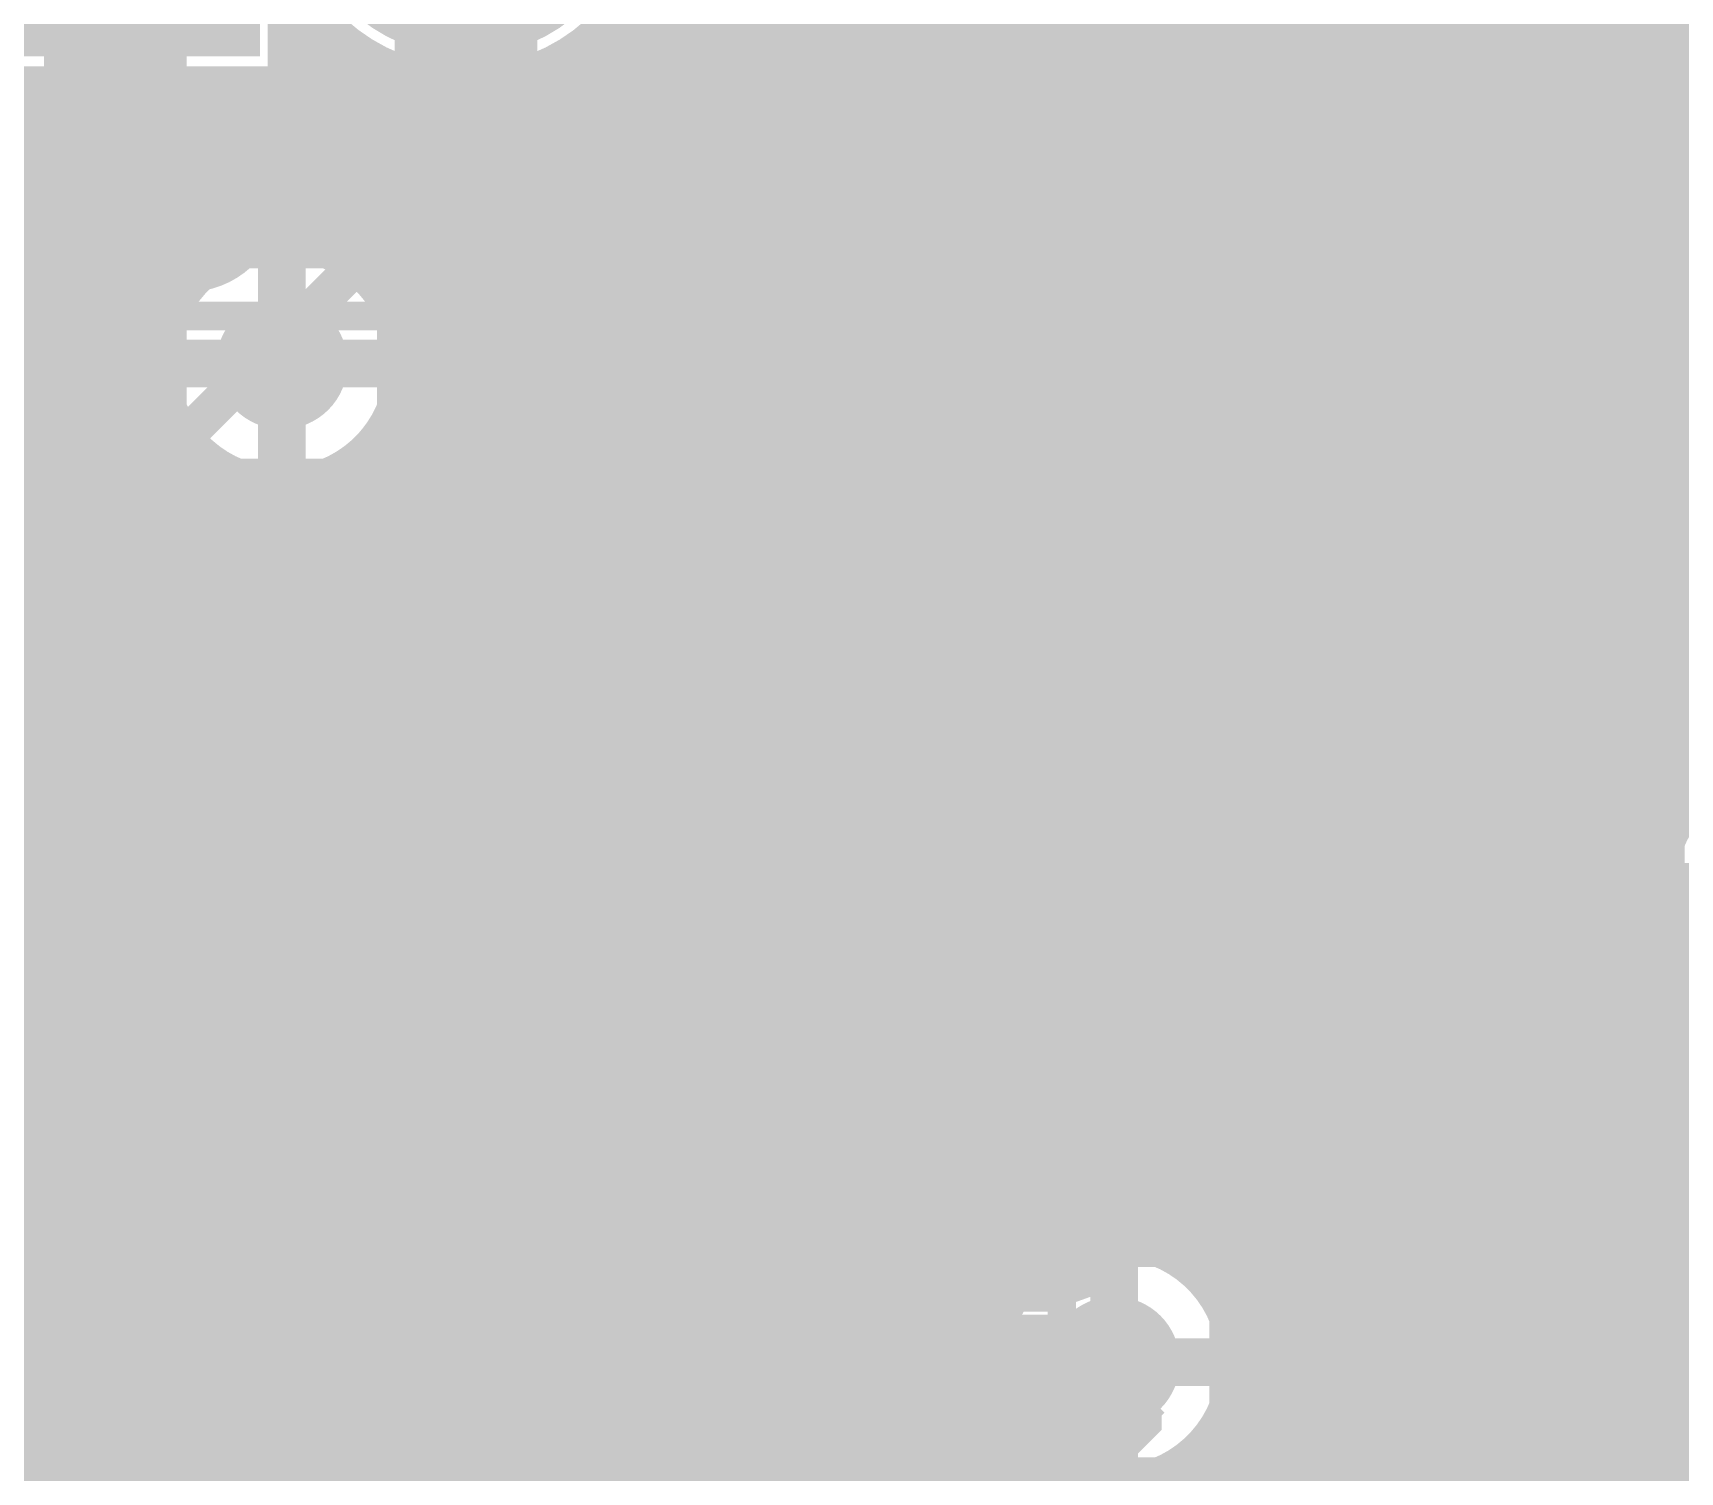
# Model space of a CAD drawing. Extents: x -7 to 100, y -42 to 30.
# Drawn here: x 75.25 to 84.05, y 18.21 to 25.9 of the extents above; entities that cross this region are included whole.
import ezdxf

# ---------------------------------------------------------------- set-up
doc = ezdxf.new("R2010")
doc.units = 0
doc.header["$MEASUREMENT"] = 0
doc.layers.get('0').update_dxf_attribs({"linetype": 'CONTINUOUS'})
for name, color, linetype in [('22-315-0_BOT', 7, 'CONTINUOUS'), ('22-315-0_DRD', 7, 'CONTINUOUS'), ('22-315-0_GND', 6, 'CONTINUOUS'), ('22-315-0_IN1', 4, 'CONTINUOUS'), ('22-315-0_SMB', 3, 'CONTINUOUS'), ('22-315-0_SMT', 5, 'CONTINUOUS'), ('22-315-0_SPB', 10, 'CONTINUOUS'), ('22-315-0_SPT', 14, 'CONTINUOUS'), ('22-315-0_SSB', 9, 'CONTINUOUS'), ('22-315-0_SST', 12, 'CONTINUOUS'), ('22-315-0_TOP', 11, 'CONTINUOUS'), ('THRUHOLE_TAP', 15, 'CONTINUOUS')]:
    doc.layers.add(name, color=color, linetype=linetype)

# ---------------------------------------------------------------- blocks, each defined once
blk = doc.blocks.new('RECTANGLE_2')
blk.add_solid([(0.63627, 0.51308), (0.63627, -0.51308), (-0.63627, 0.51308), (-0.63627, -0.51308)])
blk = doc.blocks.new('RECTANGLE_8')
blk.add_solid([(0.4826, 0.4064), (0.4826, -0.4064), (-0.4826, 0.4064), (-0.4826, -0.4064)])
blk = doc.blocks.new('ROUND_56')
at = {"const_width": 0.35052}
blk.add_lwpolyline([(-0.17526, 0, 1), (0.17526, 0, 1)], format="xyb", close=True, dxfattribs=at)
blk = doc.blocks.new('RECTANGLE_12')
blk.add_solid([(0.635, 0.508), (0.635, -0.508), (-0.635, 0.508), (-0.635, -0.508)])
blk = doc.blocks.new('ROUND_65')
at = {"const_width": 0.35052}
blk.add_lwpolyline([(-0.17526, 0, 1), (0.17526, 0, 1)], format="xyb", close=True, dxfattribs=at)
blk = doc.blocks.new('ROUND_67')
at = {"const_width": 0.89916}
blk.add_lwpolyline([(-0.44958, 0, 1), (0.44958, 0, 1)], format="xyb", close=True, dxfattribs=at)
blk = doc.blocks.new('SQUARE_71')
blk.add_solid([(0.89916, 0.89916), (0.89916, -0.89916), (-0.89916, 0.89916), (-0.89916, -0.89916)])
blk = doc.blocks.new('ROUND_80')
at = {"const_width": 0.0635}
blk.add_lwpolyline([(-0.03175, 0, 1), (0.03175, 0, 1)], format="xyb", close=True, dxfattribs=at)
blk = doc.blocks.new('ROUND_81')
at = {"const_width": 0.0635}
blk.add_lwpolyline([(-0.03175, 0, 1), (0.03175, 0, 1)], format="xyb", close=True, dxfattribs=at)
blk = doc.blocks.new('ROUND_62')
at = {"const_width": 0.35052}
blk.add_lwpolyline([(-0.17526, 0, 1), (0.17526, 0, 1)], format="xyb", close=True, dxfattribs=at)
blk = doc.blocks.new('RECTANGLE_4')
blk.add_solid([(1.6002, 0.8001), (1.6002, -0.8001), (-1.6002, 0.8001), (-1.6002, -0.8001)])
blk = doc.blocks.new('RECTANGLE_18')
blk.add_solid([(1.14935, 1.5494), (1.14935, -1.5494), (-1.14935, 1.5494), (-1.14935, -1.5494)])
blk = doc.blocks.new('RECTANGLE_32')
blk.add_solid([(0.8636, 0.6985), (0.8636, -0.6985), (-0.8636, 0.6985), (-0.8636, -0.6985)])
blk = doc.blocks.new('ROUND_83')
at = {"const_width": 0.10033}
blk.add_lwpolyline([(-0.050164, 0, 1), (0.050164, 0, 1)], format="xyb", close=True, dxfattribs=at)

msp = doc.modelspace()

# ---------------------------------------------------------------- linework, layer by layer
at = {"layer": '22-315-0_BOT'}
for points, const_width in [([(84.963, 25.781), (82.042, 25.781), (79.883, 27.94), (73.66, 27.94)], 0.2032), ([(74.93, 24.2062), (75.692, 24.9682), (75.692, 26.543), (75.565, 26.67)], 0.762), ([(76.581, 24.13), (76.581, 24.257), (77.216, 24.892), (88.646, 24.892), (93.091, 20.447), (93.091, 8.763), (92.456, 8.128), (92.329, 8.128)], 0.2032), ([(77.38364, 24.4856), (77.2287, 24.33066)], 0.254), ([(78.2828, 24.4856), (77.38364, 24.4856)], 0.254), ([(77.47, 24.4856), (77.47, 23.6982)], 0.254), ([(77.6986, 24.4856), (77.6986, 23.6982)], 0.254), ([(77.9272, 24.4856), (77.9272, 19.4564)], 0.254), ([(78.1558, 24.4856), (78.1558, 19.4564)], 0.254), ([(78.2828, 24.4856), (78.2828, 23.0378)], 0.254), ([(80.2132, 24.4856), (80.2132, 23.9776)], 0.254), ([(80.2132, 24.4856), (80.2132, 23.9776)], 0.254), ([(84.38388, 24.4856), (80.2132, 24.4856)], 0.254), ([(80.4418, 24.4856), (80.4418, 23.9776)], 0.254), ([(80.6704, 24.4856), (80.6704, 23.9776)], 0.254), ([(80.899, 24.4856), (80.899, 23.9776)], 0.254), ([(81.1276, 24.4856), (81.1276, 24.3078)], 0.254), ([(81.3562, 24.4856), (81.3562, 24.3078)], 0.254), ([(81.5848, 24.4856), (81.5848, 24.3078)], 0.254), ([(81.8134, 24.4856), (81.8134, 24.3078)], 0.254), ([(82.042, 24.4856), (82.042, 24.3078)], 0.254), ([(82.2706, 24.4856), (82.2706, 24.3078)], 0.254), ([(82.4992, 24.4856), (82.4992, 24.3078)], 0.254), ([(82.7278, 24.4856), (82.7278, 23.33244)], 0.254), ([(82.9564, 24.4856), (82.9564, 23.10384)], 0.254), ([(83.185, 24.4856), (83.185, 22.82444)], 0.254), ([(83.4136, 24.4856), (83.4136, 22.01164)], 0.254), ([(83.6422, 24.4856), (83.6422, 22.24024)], 0.254), ([(83.8708, 24.4856), (83.8708, 22.46884)], 0.254), ([(84.0994, 24.4856), (84.0994, 22.69744)], 0.254), ([(77.2414, 24.34336), (77.2414, 24.29002)], 0.254), ([(78.2828, 24.384), (77.28204, 24.384)], 0.254), ([(84.33308, 24.384), (80.2132, 24.384)], 0.254), ([(82.7278, 24.3078), (81.1022, 24.3078)], 0.254), ([(81.1022, 24.3078), (81.1022, 23.9776)], 0.254), ([(82.7278, 24.3078), (82.7278, 23.33244)], 0.254), ([(78.2828, 24.1554), (77.25918, 24.1554)], 0.254), ([(81.1022, 24.1554), (80.2132, 24.1554)], 0.254), ([(84.28228, 24.1554), (82.7278, 24.1554)], 0.254), ([(84.074, 6.858), (83.312, 7.62), (83.312, 8.382), (82.423, 9.271), (82.423, 12.7), (81.407, 13.716), (81.407, 14.859), (82.677, 16.129), (82.677, 20.701), (84.963, 22.987), (84.963, 24.13)], 0.2032), ([(81.1022, 23.9776), (80.2132, 23.9776)], 0.254), ([(78.2828, 23.9268), (77.2287, 23.9268)], 0.254), ([(77.2414, 23.96744), (77.2414, 23.6982)], 0.254), ([(84.31276, 23.9268), (82.7278, 23.9268)], 0.254), ([(79.248, 23.876), (79.5528, 23.5712), (81.915, 23.5712)], 0.2032), ([(78.2828, 23.6982), (77.10678, 23.6982)], 0.254), ([(77.9272, 23.6982), (77.10678, 23.6982)], 0.254), ([(77.9272, 23.6982), (77.9272, 22.0218)], 0.254), ([(84.43722, 23.6982), (82.7278, 23.6982)], 0.254), ([(58.039, 12.827), (58.42, 12.446), (63.373, 12.446), (65.151, 14.224), (69.85, 14.224), (70.485, 14.859), (77.47, 14.859), (78.613, 13.716), (79.629, 13.716), (82.296, 16.383), (82.296, 20.955), (82.804, 21.463), (82.804, 22.6822), (81.915, 23.5712)], 0.2032), ([(78.2828, 23.4696), (77.9272, 23.4696)], 0.254), ([(84.5566, 23.4696), (82.7278, 23.4696)], 0.254), ([(82.7278, 23.33244), (83.09102, 22.96922)], 0.254), ([(78.2828, 23.241), (77.9272, 23.241)], 0.254), ([(84.5566, 23.241), (82.81924, 23.241)], 0.254), ([(76.962, 22.86), (76.8858, 22.7838), (74.93, 22.7838)], 0.762), ([(81.1022, 23.1648), (80.2132, 23.1648)], 0.254), ([(80.2132, 23.1648), (80.2132, 19.82724)], 0.254), ([(80.2132, 23.1648), (80.2132, 23.0378)], 0.254), ([(80.4418, 23.1648), (80.4418, 19.95678)], 0.254), ([(80.6704, 23.1648), (80.6704, 19.9644)], 0.254), ([(80.899, 23.1648), (80.899, 19.9644)], 0.254), ([(81.1022, 23.1648), (81.1022, 22.8854)], 0.254), ([(84.5566, 23.15464), (83.2104, 21.80844)], 0.254), ([(74.93, 22.7838), (74.93, 19.7612)], 0.762), ([(81.1022, 23.0124), (77.9272, 23.0124)], 0.254), ([(80.2132, 23.0378), (78.2828, 23.0378)], 0.254), ([(78.3844, 23.0378), (78.3844, 22.6822)], 0.254), ([(78.613, 23.0378), (78.613, 22.6822)], 0.254), ([(78.8416, 23.0378), (78.8416, 22.6822)], 0.254), ([(79.0702, 23.0378), (79.0702, 22.6822)], 0.254), ([(79.2988, 23.0378), (79.2988, 22.6822)], 0.254), ([(79.5274, 23.0378), (79.5274, 22.6822)], 0.254), ([(79.756, 23.0378), (79.756, 22.6822)], 0.254), ([(79.9846, 23.0378), (79.9846, 22.6822)], 0.254), ([(84.41436, 23.0124), (83.04784, 23.0124)], 0.254), ([(81.1022, 22.8854), (81.1022, 22.8346)], 0.254), ([(81.1022, 22.8346), (81.1022, 21.4122)], 0.254), ([(81.1022, 22.7838), (77.9272, 22.7838)], 0.254), ([(84.18576, 22.7838), (83.1977, 22.7838)], 0.254), ([(78.2828, 22.6822), (78.2828, 21.0058)], 0.254), ([(80.2132, 22.6822), (78.2828, 22.6822)], 0.254), ([(79.248, 22.6822), (79.248, 21.844)], 0.254), ([(80.2132, 22.6822), (80.2132, 21.0058)], 0.254), ([(83.2104, 22.6822), (83.2104, 21.80844)], 0.254), ([(78.2828, 22.5552), (77.9272, 22.5552)], 0.254), ([(81.1022, 22.5552), (80.2132, 22.5552)], 0.254), ([(83.95716, 22.5552), (83.2104, 22.5552)], 0.254), ([(78.2828, 22.3266), (77.9272, 22.3266)], 0.254), ([(81.1022, 22.3266), (80.2132, 22.3266)], 0.254), ([(83.72856, 22.3266), (83.2104, 22.3266)], 0.254), ([(81.1022, 22.1488), (81.915, 22.1488)], 0.254), ([(81.915, 21.4122), (81.915, 22.1488)], 0.254), ([(75.6158, 22.0472), (75.6158, 20.4978)], 0.254), ([(75.7428, 22.0472), (75.6158, 22.0472)], 0.254), ([(75.6412, 22.0472), (75.6412, 20.4978)], 0.254), ([(75.7428, 22.098), (75.7428, 22.0472)], 0.254), ([(75.9968, 22.098), (75.7428, 22.098)], 0.254), ([(75.9968, 22.098), (75.7428, 22.098)], 0.254), ([(75.8698, 22.098), (75.8698, 19.4564)], 0.254), ([(75.9968, 22.098), (75.9968, 22.0218)], 0.254), ([(78.2828, 22.098), (77.9272, 22.098)], 0.254), ([(79.248, 21.844), (79.248, 21.971), (79.375, 22.098), (81.8642, 22.098), (81.915, 22.1488)], 0.2032), ([(81.1022, 22.098), (80.2132, 22.098)], 0.254), ([(83.49996, 22.098), (83.2104, 22.098)], 0.254), ([(77.9272, 22.0218), (75.9968, 22.0218)], 0.254), ([(76.0984, 22.0218), (76.0984, 20.4978)], 0.254), ([(76.327, 22.0218), (76.327, 20.4978)], 0.254), ([(76.5556, 22.0218), (76.5556, 20.4978)], 0.254), ([(76.7842, 22.0218), (76.7842, 20.4978)], 0.254), ([(77.0128, 22.0218), (77.0128, 20.4978)], 0.254), ([(77.2414, 22.0218), (77.2414, 20.4978)], 0.254), ([(77.47, 22.0218), (77.47, 20.4978)], 0.254), ([(77.6986, 22.0218), (77.6986, 19.4564)], 0.254), ([(75.565, 17.272), (75.692, 17.272), (75.946, 17.526), (81.28, 17.526), (81.915, 18.161), (81.915, 19.177), (81.534, 19.558), (80.518, 19.558), (80.01, 19.05), (74.295, 19.05), (71.374, 21.971)], 0.2032), ([(78.2828, 21.8694), (75.6158, 21.8694)], 0.254), ([(81.1022, 21.8694), (80.2132, 21.8694)], 0.254), ([(83.27136, 21.8694), (83.2104, 21.8694)], 0.254), ([(76.835, 19.7612), (76.835, 20.32), (78.359, 21.844), (79.248, 21.844)], 0.2032), ([(78.2828, 21.844), (79.248, 21.844)], 0.254), ([(80.2132, 21.844), (79.248, 21.844)], 0.254), ([(79.248, 21.0058), (79.248, 21.844)], 0.254), ([(78.2828, 21.6408), (75.6158, 21.6408)], 0.254), ([(81.1022, 21.6408), (80.2132, 21.6408)], 0.254), ([(84.582, 21.336), (83.82, 20.574), (83.82, 18.796)], 0.762), ([(78.2828, 21.4122), (75.6158, 21.4122)], 0.254), ([(82.17916, 21.4122), (80.2132, 21.4122)], 0.254), ([(82.17916, 21.4122), (81.1022, 21.4122)], 0.254), ([(81.1276, 21.4122), (81.1276, 19.9644)], 0.254), ([(81.3562, 21.4122), (81.3562, 19.9644)], 0.254), ([(81.5848, 21.4122), (81.5848, 19.96186)], 0.254), ([(81.8134, 21.4122), (81.8134, 19.85264)], 0.254), ([(82.17916, 21.4122), (82.01152, 21.2471)], 0.254), ([(82.042, 21.4122), (82.042, 21.27504)], 0.254), ([(78.2828, 21.1836), (75.6158, 21.1836)], 0.254), ([(81.96072, 21.1836), (80.2132, 21.1836)], 0.254), ([(80.2132, 21.0058), (78.2828, 21.0058)], 0.254), ([(78.3844, 21.0058), (78.3844, 19.4564)], 0.254), ([(78.613, 21.0058), (78.613, 19.4564)], 0.254), ([(78.8416, 21.0058), (78.8416, 19.4564)], 0.254), ([(79.0702, 21.0058), (79.0702, 19.4564)], 0.254), ([(79.2988, 21.0058), (79.2988, 19.4564)], 0.254), ([(79.5274, 21.0058), (79.5274, 19.4564)], 0.254), ([(79.756, 21.0058), (79.756, 19.4564)], 0.254), ([(79.9846, 21.0058), (79.9846, 19.59864)], 0.254), ([(81.8896, 20.955), (75.6158, 20.955)], 0.254), ([(81.8896, 20.955), (81.8896, 19.77644)], 0.254), ([(81.8896, 20.7264), (75.6158, 20.7264)], 0.254), ([(75.7428, 20.4978), (75.6158, 20.4978)], 0.254), ([(81.8896, 20.4978), (75.6158, 20.4978)], 0.254), ([(75.7428, 20.4978), (75.7428, 19.4564)], 0.254), ([(77.6478, 20.4978), (76.0222, 20.4978)], 0.254), ([(76.0222, 20.4978), (76.0222, 19.4564)], 0.254), ([(76.835, 20.4978), (76.835, 19.7612)], 0.254), ([(77.6478, 20.4978), (77.6478, 19.4564)], 0.254), ([(76.0222, 20.2692), (75.7428, 20.2692)], 0.254), ([(81.8896, 20.2692), (77.6478, 20.2692)], 0.254), ([(76.0222, 20.0406), (75.7428, 20.0406)], 0.254), ([(81.8896, 20.0406), (77.6478, 20.0406)], 0.254), ([(81.534, 19.9644), (80.518, 19.9644)], 0.254), ([(80.23098, 19.84502), (79.84236, 19.4564)], 0.254), ([(76.0222, 19.812), (75.7428, 19.812)], 0.254), ([(76.0222, 19.7612), (76.835, 19.7612)], 0.254), ([(77.6478, 19.7612), (76.835, 19.7612)], 0.254), ([(80.19796, 19.812), (77.6478, 19.812)], 0.254), ([(81.8896, 19.812), (81.85404, 19.812)], 0.254), ([(77.9272, 19.7612), (76.835, 19.7612)], 0.2032), ([(76.0222, 19.5834), (75.7428, 19.5834)], 0.254), ([(79.96936, 19.5834), (77.6478, 19.5834)], 0.254), ([(76.0222, 19.4564), (75.7428, 19.4564)], 0.254), ([(79.84236, 19.4564), (77.6478, 19.4564)], 0.254), ([(76.835, 18.3388), (80.645, 18.3388), (80.899, 18.5928), (80.899, 18.669), (81.026, 18.796)], 0.762), ([(76.835, 18.3388), (74.93, 18.3388)], 0.762)]:
    msp.add_lwpolyline(points, dxfattribs=dict(at, const_width=const_width))
at = {"layer": '22-315-0_BOT', "const_width": 0.254}
for points in [[(77.26172, 24.13, 0.0752544), (77.2287, 24.33066)], [(77.10678, 23.6982, 0.1736053), (77.26136, 24.13)], [(83.2104, 22.6822, 0.1989124), (83.09137, 22.96957)], [(82.00898, 21.24202, 0.1989124), (81.89009, 20.955)], [(80.518, 19.9644, 0.1989133), (80.23063, 19.84537)], [(81.82102, 19.84502, 0.1989124), (81.534, 19.96391)], [(81.82102, 19.84502, 0.1989124), (81.534, 19.96391)]]:
    msp.add_lwpolyline(points, format="xyb", dxfattribs=at)
at = {"layer": '22-315-0_DRD', "const_width": 0.254}
for points in [[(75.946, 24.765), (75.946, 23.495)], [(77.216, 24.765), (75.946, 24.765)], [(76.581, 24.765), (76.581, 23.495)], [(77.216, 23.495), (77.216, 24.765)], [(77.216, 24.13), (75.946, 24.13)], [(82.55, 23.876), (82.55, 22.606)], [(83.82, 23.876), (82.55, 23.876)], [(83.185, 23.876), (83.185, 22.606)], [(83.82, 22.606), (83.82, 23.876)], [(75.946, 23.495), (77.216, 23.495)], [(83.82, 23.241), (82.55, 23.241)], [(82.55, 22.606), (83.82, 22.606)], [(83.947, 21.971), (83.947, 20.701)], [(85.217, 21.971), (83.947, 21.971)], [(85.217, 21.336), (83.947, 21.336)], [(83.947, 20.701), (85.217, 20.701)], [(77.2922, 20.3962), (77.2922, 19.1262)], [(78.5622, 20.3962), (77.2922, 20.3962)], [(77.9272, 20.3962), (77.9272, 19.1262)], [(78.5622, 19.1262), (78.5622, 20.3962)], [(78.5622, 19.7612), (77.2922, 19.7612)], [(80.391, 19.431), (80.391, 18.161)], [(81.661, 19.431), (80.391, 19.431)], [(81.026, 19.431), (81.026, 18.161)], [(81.661, 18.161), (81.661, 19.431)], [(77.2922, 19.1262), (78.5622, 19.1262)], [(81.661, 18.796), (80.391, 18.796)], [(80.391, 18.161), (81.661, 18.161)]]:
    msp.add_lwpolyline(points, dxfattribs=at)
at = {"layer": '22-315-0_IN1', "const_width": 0.254}
for points in [[(78.6892, 29.337), (78.6892, 15.13332)], [(78.9178, 29.337), (78.9178, 15.15618)], [(79.1464, 29.337), (79.1464, 15.09776)], [(79.375, 29.337), (79.375, 14.93012)], [(79.6036, 29.337), (79.6036, 13.59408)], [(79.8322, 29.337), (79.8322, 13.45692)], [(80.0608, 29.337), (80.0608, 3.52298)], [(80.2894, 29.337), (80.2894, 3.75412)], [(80.518, 29.337), (80.518, 19.24812)], [(80.7466, 29.337), (80.7466, 19.41576)], [(80.9752, 29.337), (80.9752, 19.47418)], [(81.2038, 29.337), (81.2038, 19.45132)], [(81.4324, 29.337), (81.4324, 19.33956)], [(81.661, 29.337), (81.661, 19.0373)], [(81.8896, 29.337), (81.8896, 14.71676)], [(82.1182, 29.337), (82.1182, 14.77518)], [(82.3468, 29.337), (82.3468, 14.75232)], [(82.5754, 29.337), (82.5754, 23.54072)], [(82.804, 29.337), (82.804, 23.80488)], [(83.0326, 29.337), (83.0326, 23.90394)], [(83.2612, 29.337), (83.2612, 23.91664)], [(83.4898, 29.337), (83.4898, 23.84806)], [(83.7184, 29.337), (83.7184, 23.66264)], [(83.947, 29.337), (83.947, 21.5773)], [(76.6318, 26.12644), (76.6318, 24.80818)], [(76.6445, 26.10612), (76.6445, 25.5905)], [(78.4606, 26.06802), (78.4606, 20.18284)], [(76.82484, 25.8826), (76.6445, 25.8826)], [(76.8604, 25.85212), (76.8604, 24.74976)], [(84.2899, 25.8826), (78.30312, 25.8826)], [(78.232, 25.82164), (78.232, 20.36826)], [(77.20076, 25.654), (76.6445, 25.654)], [(77.089, 25.69972), (77.089, 24.58212)], [(84.29498, 25.654), (77.92974, 25.654)], [(78.0034, 25.68194), (78.0034, 20.43684)], [(76.6445, 25.5905), (74.69378, 25.5905)], [(75.2602, 25.5905), (75.2602, 17.87906)], [(75.4888, 25.5905), (75.4888, 17.94764)], [(75.7174, 25.5905), (75.7174, 17.93494)], [(75.946, 25.5905), (75.946, 24.3713)], [(76.1746, 25.5905), (76.1746, 24.67356)], [(76.4032, 25.5905), (76.4032, 24.78532)], [(77.3176, 25.61844), (77.3176, 20.06092)], [(77.5462, 25.5905), (77.5462, 20.32508)], [(77.7748, 25.61082), (77.7748, 20.42414)], [(84.38388, 25.4254), (74.71918, 25.4254)], [(84.61502, 25.1968), (74.6887, 25.1968)], [(90.48242, 24.9682), (74.56678, 24.9682)], [(76.27874, 24.7396), (74.20102, 24.7396)], [(84.66074, 24.7396), (76.88072, 24.7396)], [(76.01712, 24.511), (62.5983, 24.511)], [(84.39912, 24.511), (77.14488, 24.511)], [(75.91806, 24.2824), (60.49518, 24.2824)], [(84.30006, 24.2824), (77.24394, 24.2824)], [(75.90536, 24.0538), (60.4647, 24.0538)], [(84.28736, 24.0538), (77.25664, 24.0538)], [(75.97394, 23.8252), (60.34278, 23.8252)], [(75.946, 23.88616), (75.946, 17.83588)], [(82.83702, 23.8252), (77.18806, 23.8252)], [(84.35594, 23.8252), (83.53298, 23.8252)], [(77.089, 23.67788), (77.089, 16.67002)], [(76.15936, 23.5966), (59.97702, 23.5966)], [(76.1746, 23.5839), (76.1746, 17.57172)], [(82.60588, 23.5966), (77.00264, 23.5966)], [(84.54136, 23.5966), (83.76412, 23.5966)], [(76.4032, 23.47214), (76.4032, 16.38808)], [(76.6318, 23.45182), (76.6318, 16.59636)], [(76.8604, 23.51024), (76.8604, 16.67256)], [(82.51698, 23.368), (42.1513, 23.368)], [(99.441, 23.368), (83.85302, 23.368)], [(82.5119, 23.1394), (42.45356, 23.1394)], [(99.441, 23.1394), (83.85556, 23.1394)], [(82.5754, 22.93874), (82.5754, 14.64056)], [(82.59064, 22.9108), (42.56532, 22.9108)], [(99.441, 22.9108), (83.77936, 22.9108)], [(83.7184, 22.81936), (83.7184, 0.508)], [(82.79638, 22.6822), (42.58818, 22.6822)], [(82.804, 22.67712), (82.804, 14.3383)], [(99.441, 22.6822), (83.57108, 22.6822)], [(83.0326, 22.57806), (83.0326, 8.60552)], [(83.4898, 22.63394), (83.4898, 7.24408)], [(83.2612, 22.56536), (83.2612, 7.45236)], [(99.441, 22.4536), (71.85152, 22.4536)], [(99.441, 22.225), (72.00392, 22.225)], [(84.41944, 21.9964), (72.05218, 21.9964)], [(84.05622, 21.7678), (72.0217, 21.7678)], [(83.93176, 21.5392), (71.89978, 21.5392)], [(83.90128, 21.3106), (71.53402, 21.3106)], [(83.95208, 21.082), (61.20892, 21.082)], [(83.947, 21.09216), (83.947, 0.508)], [(84.10194, 20.8534), (62.65164, 20.8534)], [(93.96476, 20.6248), (62.83706, 20.6248)], [(77.68336, 20.3962), (62.90564, 20.3962)], [(94.08922, 20.3962), (78.1685, 20.3962)], [(77.3811, 20.1676), (62.89294, 20.1676)], [(91.72194, 20.1676), (78.47076, 20.1676)], [(77.26934, 19.939), (62.79388, 19.939)], [(91.57208, 19.939), (78.58252, 19.939)], [(77.24902, 19.7104), (62.52972, 19.7104)], [(91.52128, 19.7104), (78.60538, 19.7104)], [(77.30744, 19.4818), (60.82792, 19.4818)], [(77.3176, 19.45894), (77.3176, 16.58112)], [(91.55176, 19.4818), (78.54696, 19.4818)], [(78.4606, 19.33956), (78.4606, 15.02156)], [(77.47508, 19.2532), (58.25236, 19.2532)], [(80.52308, 19.2532), (78.37932, 19.2532)], [(91.67622, 19.2532), (81.52892, 19.2532)], [(77.5462, 19.19732), (77.5462, 16.34998)], [(78.232, 19.15414), (78.232, 14.7193)], [(77.7748, 19.09826), (77.7748, 12.97178)], [(78.0034, 19.08556), (78.0034, 12.60602)], [(80.38592, 19.0246), (58.32856, 19.0246)], [(92.03944, 19.0246), (81.66608, 19.0246)], [(80.34528, 18.796), (58.32602, 18.796)], [(99.441, 18.796), (81.70672, 18.796)], [(80.38592, 18.5674), (58.23712, 18.5674)], [(81.661, 18.55216), (81.661, 14.54912)], [(99.441, 18.5674), (81.66608, 18.5674)], [(80.52308, 18.3388), (58.00598, 18.3388)], [(80.518, 18.34388), (80.518, 11.2903)], [(99.441, 18.3388), (81.52892, 18.3388)], [(80.7466, 18.17624), (80.7466, 11.59256)], [(81.4324, 18.2499), (81.4324, 13.08608)], [(99.441, 18.1102), (57.82818, 18.1102)], [(80.9752, 18.11782), (80.9752, 11.70432)], [(81.2038, 18.13814), (81.2038, 12.94892)]]:
    msp.add_lwpolyline(points, dxfattribs=at)
for points in [[(77.56398, 25.5905, 0.4142136), (78.64348, 26.67)], [(76.6445, 26.10612, 0.2608574), (77.56398, 25.59139)], [(76.581, 24.81072, 0.4142136), (75.90028, 24.13)], [(77.26172, 24.13, 0.4142136), (76.581, 24.81072)], [(75.90028, 24.13, 0.4142136), (76.581, 23.44928)], [(76.581, 23.44928, 0.4142136), (77.26172, 24.13)], [(83.185, 23.92172, 0.4142136), (82.50428, 23.241)], [(83.86572, 23.241, 0.4142136), (83.185, 23.92172)], [(82.50428, 23.241, 0.4142136), (83.185, 22.56028)], [(83.185, 22.56028, 0.4142136), (83.86572, 23.241)], [(84.582, 22.01672, 0.4142136), (83.90128, 21.336)], [(83.90128, 21.336, 0.4142136), (84.582, 20.65528)], [(77.9272, 20.44192, 0.4142136), (77.24648, 19.7612)], [(78.60792, 19.7612, 0.4142136), (77.9272, 20.44192)], [(77.24648, 19.7612, 0.4142136), (77.9272, 19.08048)], [(77.9272, 19.08048, 0.4142136), (78.60792, 19.7612)], [(81.026, 19.47672, 0.4142136), (80.34528, 18.796)], [(81.70672, 18.796, 0.4142136), (81.026, 19.47672)], [(80.34528, 18.796, 0.4142136), (81.026, 18.11528)], [(81.026, 18.11528, 0.4142136), (81.70672, 18.796)]]:
    msp.add_lwpolyline(points, format="xyb", dxfattribs=at)
at = {"layer": '22-315-0_SSB', "const_width": 0.1524}
for points in [[(80.73644, 24.53894), (81.21142, 24.53894), (80.73644, 25.21712), (80.73644, 25.38476), (80.79486, 25.55494), (81.15046, 25.55494), (81.21142, 25.38476)], [(82.04962, 24.70912), (81.93024, 24.53894), (81.69402, 24.53894), (81.57464, 24.70912), (81.57464, 24.87676), (81.81086, 25.21712), (81.57464, 25.55494), (82.04962, 25.55494)], [(82.88782, 25.04694), (82.53222, 25.04694), (82.41284, 25.21712), (82.41284, 25.38476), (82.53222, 25.55494), (82.88782, 25.55494), (82.88782, 24.53894)], [(82.59064, 25.04694), (82.41284, 24.53894)], [(75.7555, 24.9555), (75.7555, 22.0345), (74.1172, 22.0345), (74.1172, 24.9555), (75.7555, 24.9555)], [(80.391, 24.892), (80.391, 20.828), (75.819, 20.828), (75.819, 22.606), (76.073, 22.86), (75.819, 23.114), (75.819, 24.892), (80.391, 24.892)], [(82.7405, 24.3205), (82.7405, 21.3995), (81.1022, 21.3995), (81.1022, 24.3205), (82.7405, 24.3205)], [(75.7555, 20.5105), (75.7555, 17.5895), (74.1172, 17.5895), (74.1172, 20.5105), (75.7555, 20.5105)], [(76.0095, 17.5895), (76.0095, 20.5105), (77.6478, 20.5105), (77.6478, 17.5895), (76.0095, 17.5895)], [(80.32496, 20.0406), (80.32496, 20.3962), (80.15478, 20.45462), (79.98714, 20.45462), (79.81696, 20.3962), (79.81696, 20.0406), (79.98714, 19.97964), (80.15478, 19.97964), (80.83296, 20.2184)], [(78.1304, 20.01266), (78.1304, 19.7739)], [(78.1304, 19.89328), (79.1464, 19.89328), (78.97876, 19.7739)], [(80.15478, 19.3802), (79.81696, 19.61642)], [(79.98714, 19.14144), (79.81696, 19.2024), (79.81696, 19.43862), (79.98714, 19.49704), (80.15478, 19.61642), (80.66278, 19.61642), (80.83296, 19.558), (80.83296, 19.2024), (80.66278, 19.14144), (79.98714, 19.14144)], [(82.931, 16.002), (82.931, 19.558), (84.709, 19.558), (84.709, 16.002), (82.931, 16.002)], [(78.30058, 18.81886), (78.1304, 18.9357), (78.1304, 19.17446), (78.30058, 19.2913), (78.47076, 19.2913), (78.80858, 19.05508), (79.1464, 19.2913), (79.1464, 18.81886)], [(78.6384, 18.2753), (78.1304, 18.4531)], [(78.6384, 17.98066), (78.6384, 18.33626), (78.80858, 18.4531), (78.97876, 18.4531), (79.1464, 18.33626), (79.1464, 17.98066), (78.1304, 17.98066)], [(81.98866, 18.22958), (82.1563, 18.288), (82.32648, 18.288), (82.49666, 18.22958), (82.49666, 17.87398), (82.32648, 17.81556), (82.1563, 17.81556), (81.98866, 17.87398), (81.98866, 18.22958), (81.81848, 18.288), (81.6483, 18.288), (81.48066, 18.22958), (81.48066, 17.87398), (81.6483, 17.81556), (81.81848, 17.81556), (81.98866, 17.87398)]]:
    msp.add_lwpolyline(points, dxfattribs=at)
at = {"layer": '22-315-0_SST'}
for points, const_width in [([(79.16418, 28.66898), (79.16418, 25.0698), (73.36536, 25.0698), (73.36536, 28.66898), (79.16418, 28.66898)], 0.20066), ([(73.36536, 27.67076), (73.76414, 27.67076), (73.76414, 25.47112), (78.7654, 25.47112), (78.7654, 27.67076), (79.16418, 27.67076)], 0.20066), ([(76.0222, 25.39492), (76.0222, 24.64054)], 0.254), ([(76.2508, 25.35428), (76.2508, 24.68118)], 0.254), ([(75.7936, 25.27808), (75.7936, 24.75992)], 0.254), ([(76.40828, 25.1968), (75.73518, 25.1968)], 0.254), ([(76.44892, 24.9682), (75.69454, 24.9682)], 0.254), ([(76.33208, 24.7396), (75.81392, 24.7396)], 0.254), ([(80.7466, 17.526), (80.7466, 24.384), (71.6534, 24.384), (71.6534, 17.526), (80.7466, 17.526)], 0.1524), ([(90.35542, 24.23668), (90.35542, 23.33752), (82.36458, 23.33752), (82.36458, 24.23668)], 0.20066), ([(81.9277, 22.55774), (82.09788, 22.61616), (82.09788, 22.97176), (81.9277, 23.03272), (81.58988, 23.03272), (81.4197, 22.91334), (81.4197, 22.55774), (81.08188, 22.55774), (81.08188, 23.03272)], 0.1524), ([(89.36736, 20.81276), (89.65692, 20.81276), (89.65692, 21.68398), (88.35898, 22.98192), (83.06308, 22.98192), (83.06308, 20.8026), (83.40344, 20.8026)], 0.1524), ([(81.9277, 21.71954), (82.09788, 21.77796), (82.09788, 22.01672), (81.9277, 22.07514), (81.76006, 22.19452), (81.25206, 22.19452), (81.08188, 22.13356), (81.08188, 21.77796), (81.25206, 21.71954), (81.9277, 21.71954)], 0.1524), ([(81.76006, 21.95576), (82.09788, 22.19452)], 0.1524), ([(89.3572, 18.58772), (89.65692, 18.58772), (89.65692, 17.68602), (88.35898, 16.38808), (83.06308, 16.38808), (83.06308, 18.55724), (83.37296, 18.55724)], 0.1524)]:
    msp.add_lwpolyline(points, dxfattribs=dict(at, const_width=const_width))
for points, const_width in [([(76.073, 25.4, 0.4142136), (75.692, 25.019)], 0.254), ([(76.454, 25.019, 0.4142136), (76.073, 25.4)], 0.254), ([(75.692, 25.019, 0.4142136), (76.073, 24.638)], 0.254), ([(76.073, 24.638, 0.4142136), (76.454, 25.019)], 0.254), ([(86.36, 22.8346, 0.4142136), (83.2104, 19.685)], 0.1524), ([(83.2104, 19.685, 0.4142136), (86.36, 16.5354)], 0.1524)]:
    msp.add_lwpolyline(points, format="xyb", dxfattribs=dict(at, const_width=const_width))
at = {"layer": '22-315-0_TOP'}
for points, const_width in [([(82.65922, 26.035), (82.65922, 26.56078), (81.153, 28.067), (76.962, 28.067), (75.565, 26.67)], 0.762), ([(78.81112, 27.305), (78.81112, 22.0345)], 0.254), ([(79.03972, 27.305), (79.03972, 22.0345)], 0.254), ([(79.26832, 27.305), (79.26832, 22.0345)], 0.254), ([(79.49692, 27.305), (79.49692, 22.0345)], 0.254), ([(79.72552, 27.305), (79.72552, 22.0345)], 0.254), ([(79.95412, 27.305), (79.95412, 22.0345)], 0.254), ([(80.18272, 27.305), (80.18272, 22.0345)], 0.254), ([(80.41132, 27.305), (80.41132, 22.0345)], 0.254), ([(80.63992, 27.305), (80.63992, 22.0345)], 0.254), ([(80.86852, 27.27452), (80.86852, 19.54022)], 0.254), ([(81.09712, 27.04592), (81.09712, 19.55546)], 0.254), ([(81.13014, 27.0129), (81.13014, 24.1046)], 0.254), ([(77.56398, 26.67), (77.56398, 20.955), (72.898, 20.955)], 0.762), ([(78.58252, 26.17724), (78.58252, 22.0345)], 0.254), ([(76.6953, 25.94864), (76.6953, 25.5397)], 0.254), ([(81.13014, 25.9842), (78.46314, 25.9842)], 0.254), ([(76.75372, 25.8826), (76.75372, 24.83866)], 0.254), ([(76.80198, 25.83434), (76.80198, 24.82596)], 0.254), ([(78.32598, 25.83434), (78.32598, 22.0345)], 0.254), ([(78.35392, 25.85974), (78.35392, 22.0345)], 0.254), ([(76.80198, 25.7556), (76.6953, 25.7556)], 0.254), ([(81.13014, 25.7556), (78.32598, 25.7556)], 0.254), ([(76.80198, 25.527), (73.19518, 25.527)], 0.254), ([(76.6953, 25.5397), (74.4347, 25.5397)], 0.254), ([(75.15352, 25.5397), (75.15352, 23.9776)], 0.254), ([(75.38212, 25.5397), (75.38212, 23.9776)], 0.254), ([(75.61072, 25.5397), (75.61072, 23.9776)], 0.254), ([(75.83932, 25.5397), (75.83932, 24.19858)], 0.254), ([(76.06792, 25.5397), (76.06792, 24.6507)], 0.254), ([(76.29652, 25.5397), (76.29652, 24.8031)], 0.254), ([(76.52512, 25.5397), (76.52512, 24.85898)], 0.254), ([(81.13014, 25.527), (78.32598, 25.527)], 0.254), ([(76.80198, 25.2984), (73.19518, 25.2984)], 0.254), ([(81.13014, 25.2984), (78.32598, 25.2984)], 0.254), ([(76.80198, 25.0698), (72.3138, 25.0698)], 0.254), ([(81.13014, 25.0698), (78.32598, 25.0698)], 0.254), ([(76.41336, 24.8412), (72.14362, 24.8412)], 0.254), ([(76.80198, 24.8412), (76.74864, 24.8412)], 0.254), ([(81.13014, 24.8412), (78.32598, 24.8412)], 0.254), ([(76.03236, 24.6126), (71.91502, 24.6126)], 0.254), ([(81.13014, 24.6126), (78.32598, 24.6126)], 0.254), ([(75.8952, 24.384), (71.68642, 24.384)], 0.254), ([(81.13014, 24.384), (78.32598, 24.384)], 0.254), ([(75.79614, 24.1554), (71.45782, 24.1554)], 0.254), ([(75.85456, 24.21382), (75.61834, 23.9776)], 0.254), ([(81.13014, 24.1554), (78.32598, 24.1554)], 0.254), ([(64.0588, 22.8219), (64.1731, 22.8219), (65.024, 21.971), (68.707, 21.971), (69.088, 22.352), (70.612, 22.352), (71.755, 23.495), (75.819, 23.495), (76.454, 24.13), (76.581, 24.13)], 0.2032), ([(84.19084, 24.1046), (81.13014, 24.1046)], 0.254), ([(81.32572, 24.1046), (81.32572, 19.49704)], 0.254), ([(81.55432, 24.1046), (81.55432, 19.34464)], 0.254), ([(81.78292, 24.1046), (81.78292, 19.0246)], 0.254), ([(82.01152, 24.1046), (82.01152, 20.8661)], 0.254), ([(82.24012, 24.1046), (82.24012, 20.8661)], 0.254), ([(82.46872, 24.1046), (82.46872, 20.8661)], 0.254), ([(82.69732, 24.1046), (82.69732, 20.8661)], 0.254), ([(82.92592, 24.1046), (82.92592, 20.8661)], 0.254), ([(83.15452, 24.1046), (83.15452, 20.8661)], 0.254), ([(83.38312, 24.1046), (83.38312, 20.8661)], 0.254), ([(83.61172, 24.1046), (83.61172, 20.8661)], 0.254), ([(83.84032, 24.1046), (83.84032, 21.51126)], 0.254), ([(84.06892, 24.1046), (84.06892, 21.89988)], 0.254), ([(75.61834, 23.9776), (71.755, 23.9776)], 0.254), ([(84.26196, 23.9268), (78.32598, 23.9268)], 0.254), ([(84.37372, 23.6982), (78.32598, 23.6982)], 0.254), ([(84.65058, 23.4696), (78.32598, 23.4696)], 0.254), ([(88.66378, 23.241), (78.32598, 23.241)], 0.254), ([(79.502, 23.241), (83.185, 23.241)], 0.2032), ([(88.66378, 23.0124), (78.32598, 23.0124)], 0.254), ([(88.66378, 22.7838), (78.32598, 22.7838)], 0.254), ([(88.66378, 22.5552), (78.32598, 22.5552)], 0.254), ([(88.66378, 22.3266), (78.32598, 22.3266)], 0.254), ([(84.582, 22.098), (78.32598, 22.098)], 0.254), ([(80.7466, 22.0345), (78.32598, 22.0345)], 0.254), ([(80.7466, 22.0345), (80.7466, 19.8755)], 0.254), ([(84.03844, 21.8694), (80.7466, 21.8694)], 0.254), ([(83.8835, 21.6408), (80.7466, 21.6408)], 0.254), ([(83.82254, 21.4122), (80.7466, 21.4122)], 0.254), ([(79.502, 20.955), (77.56398, 20.955), (72.898, 20.955)], 0.762), ([(83.83524, 21.1836), (80.7466, 21.1836)], 0.254), ([(83.84032, 21.16074), (83.84032, 20.8661)], 0.254), ([(83.9216, 20.955), (80.7466, 20.955)], 0.254), ([(66.04, 20.8407), (68.1863, 20.8407), (69.215, 19.812), (70.739, 19.812), (72.263, 18.288), (77.597, 18.288), (78.232, 17.653), (80.899, 17.653), (81.788, 18.542), (90.551, 18.542), (92.075, 17.018), (92.075, 14.859), (91.567, 14.351), (90.04046, 14.351), (90.04554, 14.35354)], 0.2032), ([(81.87944, 20.8661), (81.87944, 19.0246)], 0.254), ([(83.98256, 20.8661), (81.87944, 20.8661)], 0.254), ([(83.86064, 20.8661), (83.86064, 19.685)], 0.254), ([(81.87944, 20.7264), (80.7466, 20.7264)], 0.254), ([(81.87944, 20.4978), (80.7466, 20.4978)], 0.254), ([(81.87944, 20.2692), (80.7466, 20.2692)], 0.254), ([(77.56398, 20.193), (74.1426, 20.193)], 0.254), ([(75.15352, 20.193), (75.15352, 18.7706)], 0.254), ([(75.38212, 20.193), (75.38212, 18.7706)], 0.254), ([(75.61072, 20.193), (75.61072, 18.7706)], 0.254), ([(75.83932, 20.193), (75.83932, 18.7706)], 0.254), ([(76.06792, 20.193), (76.06792, 18.7706)], 0.254), ([(76.29652, 20.193), (76.29652, 18.7706)], 0.254), ([(76.52512, 20.193), (76.52512, 18.7706)], 0.254), ([(76.75372, 20.193), (76.75372, 18.7706)], 0.254), ([(76.98232, 20.193), (76.98232, 18.7706)], 0.254), ([(77.21092, 20.193), (77.21092, 18.7706)], 0.254), ([(77.43952, 20.193), (77.43952, 18.7706)], 0.254), ([(78.2574, 20.193), (77.56398, 20.193)], 0.254), ([(77.66812, 20.193), (77.66812, 18.76552)], 0.254), ([(77.89672, 20.193), (77.89672, 18.66646)], 0.254), ([(78.12532, 20.193), (78.12532, 18.44294)], 0.254), ([(78.2574, 20.193), (78.2574, 19.8755)], 0.254), ([(78.2574, 20.0406), (74.1426, 20.0406)], 0.254), ([(81.87944, 20.0406), (80.7466, 20.0406)], 0.254), ([(80.7466, 19.8755), (78.2574, 19.8755)], 0.254), ([(78.35392, 19.8755), (78.35392, 19.7485)], 0.254), ([(78.58252, 19.8755), (78.58252, 19.7485)], 0.254), ([(78.81112, 19.8755), (78.81112, 19.7485)], 0.254), ([(79.03972, 19.8755), (79.03972, 19.7485)], 0.254), ([(79.26832, 19.8755), (79.26832, 19.7485)], 0.254), ([(79.49692, 19.8755), (79.49692, 19.7485)], 0.254), ([(79.72552, 19.8755), (79.72552, 19.7485)], 0.254), ([(79.95412, 19.8755), (79.95412, 19.7485)], 0.254), ([(80.18272, 19.8755), (80.18272, 19.7485)], 0.254), ([(80.41132, 19.8755), (80.41132, 19.7485)], 0.254), ([(80.63992, 19.8755), (80.63992, 19.7485)], 0.254), ([(81.87944, 19.812), (74.1426, 19.812)], 0.254), ([(78.2574, 19.7485), (78.2574, 18.31086)], 0.254), ([(80.7466, 19.7485), (78.2574, 19.7485)], 0.254), ([(80.7466, 19.7485), (80.7466, 19.50466)], 0.254), ([(81.87944, 19.685), (83.86064, 19.685)], 0.254), ([(85.84184, 19.685), (83.86064, 19.685)], 0.254), ([(78.2574, 19.5834), (74.1426, 19.5834)], 0.254), ([(81.87944, 19.5834), (80.7466, 19.5834)], 0.254), ([(78.2574, 19.3548), (74.1426, 19.3548)], 0.254), ([(81.87944, 19.3548), (81.54416, 19.3548)], 0.254), ([(78.2574, 19.1262), (74.1426, 19.1262)], 0.254), ([(81.87944, 19.1262), (81.7118, 19.1262)], 0.254), ([(81.026, 18.796), (80.899, 18.669), (79.502, 18.669)], 0.762), ([(81.788, 19.0246), (81.75235, 19.02328)], 0.254), ([(81.788, 19.0246), (81.75235, 19.02328)], 0.254), ([(81.87944, 19.0246), (81.788, 19.0246)], 0.254), ([(78.2574, 18.8976), (74.1426, 18.8976)], 0.254), ([(77.597, 18.7706), (74.1426, 18.7706)], 0.254), ([(78.2574, 18.669), (77.89164, 18.669)], 0.254), ([(77.93736, 18.62836), (78.2574, 18.31086)], 0.254), ([(78.2574, 18.4404), (78.12786, 18.4404)], 0.254)]:
    msp.add_lwpolyline(points, dxfattribs=dict(at, const_width=const_width))
at = {"layer": '22-315-0_TOP', "const_width": 0.254}
for points in [[(78.32598, 25.83434, 0.2109142), (78.6949, 26.67)], [(76.6953, 25.94864, 0.0346288), (76.80317, 25.83565)], [(76.581, 24.86152, 0.3809542), (75.85456, 24.21382)], [(76.80198, 24.82596, 0.0770142), (76.581, 24.8602)], [(84.582, 22.098, 0.4142136), (83.82, 21.336)], [(83.82, 21.336, 0.1677589), (83.98229, 20.86589)], [(81.026, 19.558, 0.0941652), (80.74651, 19.50489)], [(81.75244, 19.02206, 0.3283711), (81.026, 19.558)], [(77.93736, 18.62836, 0.1989124), (77.597, 18.76934)]]:
    msp.add_lwpolyline(points, format="xyb", dxfattribs=at)

# ---------------------------------------------------------------- block references
at = {"layer": '22-315-0_BOT'}
for name, p in [('RECTANGLE_8', (74.93, 24.2062)), ('ROUND_56', (76.581, 24.13)), ('RECTANGLE_12', (79.248, 23.876)), ('RECTANGLE_8', (81.915, 23.5712)), ('ROUND_56', (83.185, 23.241)), ('RECTANGLE_12', (76.962, 22.86)), ('RECTANGLE_8', (74.93, 22.7838)), ('RECTANGLE_8', (81.915, 22.1488)), ('RECTANGLE_12', (79.248, 21.844)), ('RECTANGLE_8', (74.93, 19.7612)), ('RECTANGLE_8', (76.835, 19.7612)), ('ROUND_56', (77.9272, 19.7612)), ('RECTANGLE_2', (83.82, 18.796)), ('ROUND_56', (81.026, 18.796)), ('RECTANGLE_8', (74.93, 18.3388)), ('RECTANGLE_8', (76.835, 18.3388))]:
    msp.add_blockref(name, p, dxfattribs=at)
at = {"layer": '22-315-0_GND'}
for name, p in [('SQUARE_71', (75.565, 26.67)), ('ROUND_67', (77.56398, 26.67)), ('ROUND_65', (76.581, 24.13)), ('ROUND_80', (83.185, 23.241)), ('ROUND_81', (77.9272, 19.7612)), ('ROUND_65', (81.026, 18.796))]:
    msp.add_blockref(name, p, dxfattribs=at)
at = {"layer": '22-315-0_IN1'}
for name, p in [('ROUND_65', (76.581, 24.13)), ('ROUND_62', (83.185, 23.241)), ('ROUND_65', (77.9272, 19.7612)), ('ROUND_65', (81.026, 18.796))]:
    msp.add_blockref(name, p, dxfattribs=at)
at = {"layer": '22-315-0_SMB'}
for name, p in [('RECTANGLE_8', (74.93, 24.2062)), ('RECTANGLE_12', (79.248, 23.876)), ('RECTANGLE_8', (81.915, 23.5712)), ('RECTANGLE_12', (76.962, 22.86)), ('RECTANGLE_8', (74.93, 22.7838)), ('RECTANGLE_8', (81.915, 22.1488)), ('RECTANGLE_12', (79.248, 21.844)), ('RECTANGLE_8', (74.93, 19.7612)), ('RECTANGLE_8', (76.835, 19.7612)), ('RECTANGLE_2', (83.82, 18.796)), ('RECTANGLE_8', (74.93, 18.3388)), ('RECTANGLE_8', (76.835, 18.3388))]:
    msp.add_blockref(name, p, dxfattribs=at)
at = {"layer": '22-315-0_SMT'}
for name, p in [('RECTANGLE_18', (82.65922, 26.035)), ('RECTANGLE_32', (79.502, 23.241)), ('RECTANGLE_32', (79.502, 20.955)), ('RECTANGLE_4', (83.86064, 19.685)), ('RECTANGLE_32', (79.502, 18.669))]:
    msp.add_blockref(name, p, dxfattribs=at)
at = {"layer": '22-315-0_SPB'}
for name, p in [('RECTANGLE_8', (74.93, 24.2062)), ('RECTANGLE_12', (79.248, 23.876)), ('RECTANGLE_8', (81.915, 23.5712)), ('RECTANGLE_12', (76.962, 22.86)), ('RECTANGLE_8', (74.93, 22.7838)), ('RECTANGLE_8', (81.915, 22.1488)), ('RECTANGLE_12', (79.248, 21.844)), ('RECTANGLE_8', (74.93, 19.7612)), ('RECTANGLE_8', (76.835, 19.7612)), ('RECTANGLE_2', (83.82, 18.796)), ('RECTANGLE_8', (74.93, 18.3388)), ('RECTANGLE_8', (76.835, 18.3388))]:
    msp.add_blockref(name, p, dxfattribs=at)
at = {"layer": '22-315-0_SPT'}
for name, p in [('RECTANGLE_18', (82.65922, 26.035)), ('RECTANGLE_32', (79.502, 23.241)), ('RECTANGLE_32', (79.502, 20.955)), ('RECTANGLE_4', (83.86064, 19.685)), ('RECTANGLE_32', (79.502, 18.669))]:
    msp.add_blockref(name, p, dxfattribs=at)
at = {"layer": '22-315-0_TOP'}
for name, p in [('RECTANGLE_18', (82.65922, 26.035)), ('ROUND_56', (76.581, 24.13)), ('RECTANGLE_32', (79.502, 23.241)), ('ROUND_56', (83.185, 23.241)), ('RECTANGLE_32', (79.502, 20.955)), ('RECTANGLE_4', (83.86064, 19.685)), ('ROUND_56', (77.9272, 19.7612)), ('RECTANGLE_32', (79.502, 18.669)), ('ROUND_56', (81.026, 18.796))]:
    msp.add_blockref(name, p, dxfattribs=at)
at = {"layer": 'THRUHOLE_TAP'}
for p in [(76.581, 24.13), (83.185, 23.241), (77.9272, 19.7612), (81.026, 18.796)]:
    msp.add_blockref('ROUND_83', p, dxfattribs=at)

doc.saveas('drawing.dxf')
